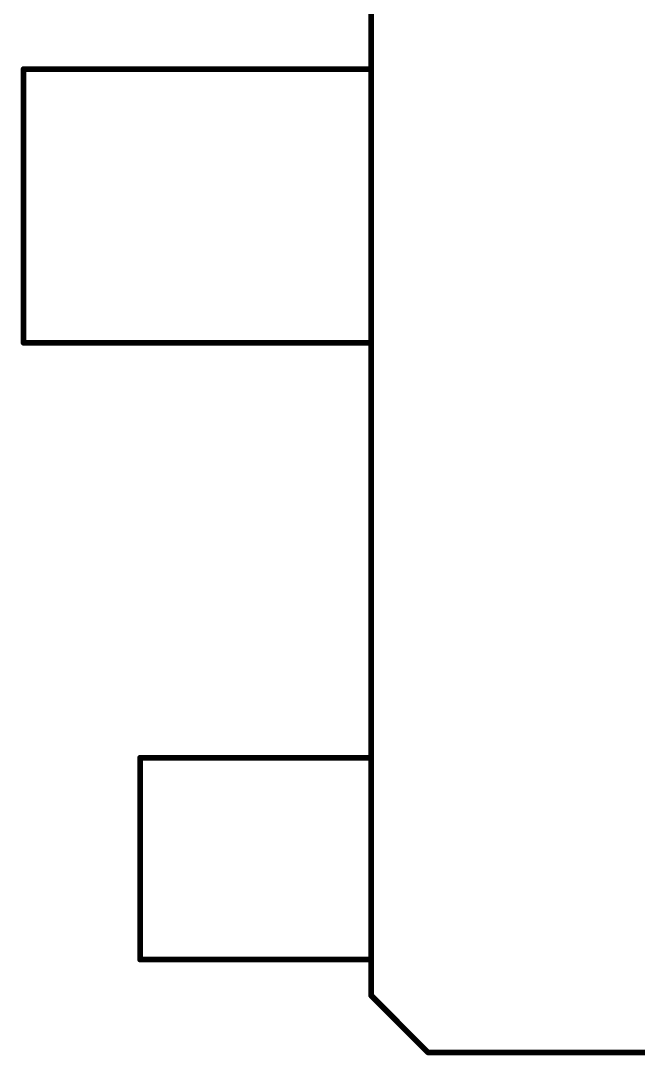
# Model space of a CAD drawing. Extents: x -28 to 100, y 0 to 80.
# Drawn here: x -28.33 to -0.79, y 2.41 to 48.54 of the extents above; entities that cross this region are included whole.
import ezdxf

# ---------------------------------------------------------------- set-up
doc = ezdxf.new("R2010")
doc.units = 0
doc.layers.add('51', color=253, linetype='CONTINUOUS')

msp = doc.modelspace()

# ---------------------------------------------------------------- linework, layer by layer
at = {"layer": '51', "const_width": 0.254}
for points in [[(-12.7, 53.34), (-12.7, 46.38)], [(-28.2, 46.38), (-28.2, 34.18)], [(-28.2, 46.38), (-12.7, 46.38)], [(-12.7, 46.38), (-12.7, 34.18)], [(-28.2, 34.18), (-12.7, 34.18)], [(-12.7, 34.18), (-12.7, 5.08)], [(-23, 15.68), (-23, 6.68)], [(-23, 15.68), (-12.8, 15.68)], [(-23, 6.68), (-12.8, 6.68)], [(-12.7, 5.08), (-10.16, 2.54)], [(-10.16, 2.54), (44.45, 2.54)]]:
    msp.add_lwpolyline(points, dxfattribs=at)
at = {"layer": '51', "const_width": 0.127}
for points in [[(-28.1365, 46.38, 1), (-28.2635, 46.38)], [(-28.2, 46.4435, 1), (-28.2, 46.3165)], [(-12.6365, 46.38, 1), (-12.7635, 46.38)], [(-12.7635, 46.38, 1), (-12.6365, 46.38)], [(-12.7, 46.3165, 1), (-12.7, 46.4435)], [(-28.2, 34.2435, 1), (-28.2, 34.1165)], [(-28.2635, 34.18, 1), (-28.1365, 34.18)], [(-12.6365, 34.18, 1), (-12.7635, 34.18)], [(-12.7635, 34.18, 1), (-12.6365, 34.18)], [(-12.7, 34.1165, 1), (-12.7, 34.2435)], [(-22.9365, 15.68, 1), (-23.0635, 15.68)], [(-23, 15.7435, 1), (-23, 15.6165)], [(-12.8, 15.6165, 1), (-12.8, 15.7435)], [(-23, 6.7435, 1), (-23, 6.6165)], [(-23.0635, 6.68, 1), (-22.9365, 6.68)], [(-12.8, 6.6165, 1), (-12.8, 6.7435)], [(-12.6551, 5.1249, 1), (-12.7449, 5.0351)], [(-12.7635, 5.08, 1), (-12.6365, 5.08)], [(-10.16, 2.6035, 1), (-10.16, 2.4765)], [(-10.2049, 2.4951, 1), (-10.1151, 2.5849)]]:
    msp.add_lwpolyline(points, format="xyb", dxfattribs=at)

doc.saveas('drawing.dxf')
